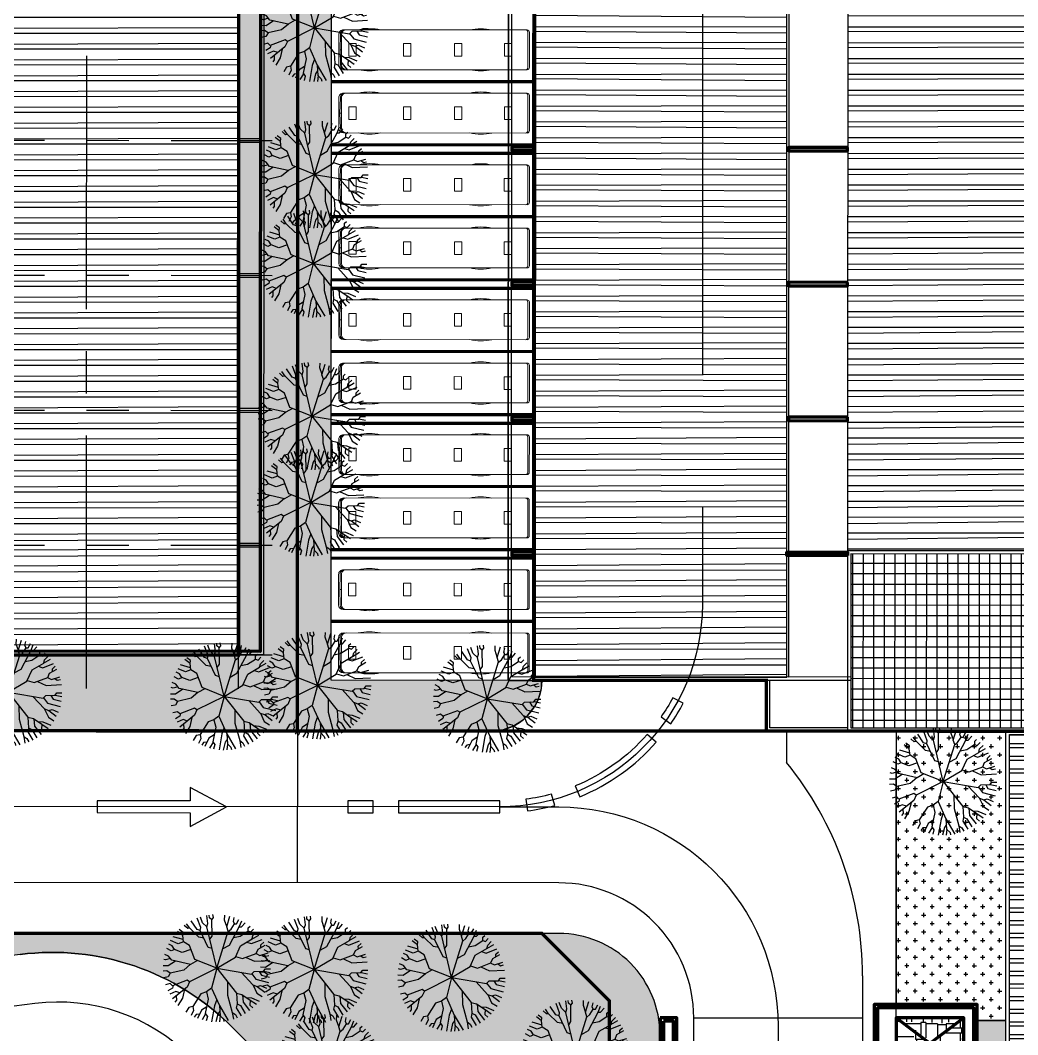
# Model space of a CAD drawing. Header units: millimetres. Extents: x -840588 to 786814, y -467537 to 194195.
# Drawn here: x -70507 to -11389, y -187736 to -127607 of the extents above; entities that cross this region are included whole.
import ezdxf

# ---------------------------------------------------------------- set-up
doc = ezdxf.new("R2010")
doc.units = ezdxf.units.MM
doc.header["$LTSCALE"] = 100
doc.header["$MEASUREMENT"] = 0
doc.linetypes.add('CENTER2', pattern=[1.125, 0.75, -0.125, 0.125, -0.125])
for name, color, linetype in [('1gt tim duong', 10, 'Continuous'), ('A-Grid', 179, 'CENTER2'), ('A-tree', 3, 'Continuous'), ('A-Wall', 7, 'Continuous'), ('A-Wall-Patt', 143, 'Continuous'), ('caycay', 96, 'Continuous'), ('ct-ramdoc', 250, 'Continuous'), ('ctrinh-mai 1', 16, 'Continuous'), ('ctrinh-mai 2', 24, 'Continuous'), ('gthong-phan lanxe', 9, 'Continuous'), ('gthong-viahe', 5, 'Continuous')]:
    doc.layers.add(name, color=color, linetype=linetype)
for name, color, linetype, lineweight in [('1GT-DUONG', 7, 'Continuous', 40), ('ct-bai xe', 95, 'Continuous', 100), ('ct-xebuyt', 148, 'Continuous', 13), ('ctrinh-chinh', 24, 'Continuous', 100), ('ctrinh-net', 95, 'Continuous', 0), ('ctrinh-phu', 234, 'Continuous', 100), ('PV_X_Lo', 1, 'Continuous', 9), ('vtchitieu', 7, 'Continuous', 13)]:
    doc.layers.add(name, color=color, linetype=linetype, lineweight=lineweight)
pattern_1 = [(0, (-615433.3458368516, -1205242.082586594), (2.775557561562891e-16, 0.9375), []), (0, (-615433.0333368522, -1205242.395086594), (2.775557561562891e-16, 0.9375), [])]
pattern_2 = [(359.9772591828279, (-616218387.0630271, -1205141167.613114), (500.1984116790877, 499.8015095552614), [250.0000000000001, -750.0000000000002]), (89.97725918282791, (-616218262.1126498, -1205141292.662717), (-499.8015095552613, 500.1984116790877), [250.0000000000001, -750.0000000000002])]

# ---------------------------------------------------------------- blocks, each defined once
blk = doc.blocks.new('ctr tramxebuyt')
at = {"layer": 'ctrinh-mai 1'}
h = blk.add_hatch(dxfattribs=at)
h.set_pattern_fill('ANSI32', color=256, scale=2.5, angle=315, style=0)
h.set_pattern_definition(pattern_1)
h.paths.add_polyline_path([(26.59995842434, -4.000038447324187), (26.59995763062034, -43.80002624029294), (37.29995759110898, -43.80002623912878), (37.29995838482864, -4.000038444530219)])
at = {"layer": 'ctrinh-mai 2'}
h = blk.add_hatch(dxfattribs=at)
h.set_pattern_fill('ANSI32', color=256, scale=2.5, angle=315, style=0)
h.set_pattern_definition(pattern_1)
h.paths.add_polyline_path([(8.09992147772573, -51.30003921454772), (22.99996323126834, -51.30003921454772), (22.99996323126834, -4.250083944760263), (8.09992147772573, -4.250083944760263)])
h = blk.add_hatch(dxfattribs=at)
h.set_pattern_fill('ANSI37', color=256, scale=5, angle=315, style=0)
h.set_pattern_definition([(0, (-615285.3412264253, -1205270.401880732), (1.665334536937735e-16, 0.625), []), (90, (-615285.3412264253, -1205270.401880732), (-0.625, 1.665334536937735e-16), [])])
h.paths.add_polyline_path([(37.29995904571842, -44.00002623908222), (26.7999576308066, -44.00002623908222), (26.79995617596433, -54.30066250520758), (37.29995759110898, -54.30066250520758)])
at = {"layer": 'A-Wall'}
blk.add_lwpolyline([(21.79994074220303, 54.49994985759258), (21.79993805557024, 51.49997660052031), (6.499875000095926, 51.49998913798481), (6.498972934670746, 4.250008364440873), (3.004563041031361e-06, 4.250010868534446), (-3.004563041031361e-06, -4.250010868534446), (6.499877983005717, -4.25002491963096), (6.499877983005717, -51.50000454764813), (21.79994074220303, -51.50004041474313), (21.79994074220303, -54.500030686846), (37.49995759106241, -54.50003862357698), (37.49995759106241, 54.49995958525687), (21.79994074220303, 54.49997481051832)], dxfattribs=at)
blk.add_lwpolyline([(26.59995617647655, -54.50003353483044), (37.49995759106241, -54.50003862357698), (37.49995904567186, -43.80002623912878), (26.59995763062034, -43.80002623912878)], close=True, dxfattribs=at)
at = {"layer": 'A-Wall-Patt'}
blk.add_line((8.09991066006478, -51.30004210700281), (8.100153872859664, -4.249991635791957), dxfattribs=at)
for points in [[(26.59995842434, -4.000038447324187), (26.59995763062034, -43.80002624029294), (37.29995759110898, -43.80002623912878), (37.29995838482864, -4.000038444530219), (26.59995842434, -4.000038447324187)], [(26.79995648562908, -51.50003664405085), (6.499875000095926, -51.5000062698964), (6.499877983005717, -4.25002491963096), (7.999876054353081, -4.249996282625943)], [(26.79995685943868, -51.30004041455686), (6.699871229357086, -51.30001041432843), (6.699874382815324, -4.2500183689408), (7.999880043091252, -4.249993549892679)], [(23.09996328770649, -4.250029029324651), (23.09995730640367, -51.30004211352207), (7.999869710300118, -51.30001210654154), (8.000023276661523, -4.250019476981834), (8.000023276661523, -4.250019476981834), (8.000023276661523, -4.250019476981834)], [(26.59995773527771, -54.500030686846), (21.79994074220303, -54.500030686846), (21.79994074220303, -51.50004041474313)], [(26.59995773527771, -54.30003068689257), (21.99994074215647, -54.30003068689257), (21.99994074215647, -51.50004041474313)]]:
    blk.add_lwpolyline(points, dxfattribs=at)
blk.add_lwpolyline([(26.79995617608074, -54.30066250520758), (37.29995759110898, -54.30066250520758), (37.29995904571842, -44.00002623908222), (26.79995763069019, -44.00002623908222)], close=True, dxfattribs=at)
at = {"layer": 'ctrinh-chinh'}
for points in [[(7.999871716368943, -19.90002497541718), (6.699871246702969, -19.90002469788305), (6.699871212011203, -20.09999601333402), (7.999871681677178, -20.09999629086815)], [(26.59995757206343, -19.90005497564562), (23.09996332239825, -19.90005470486358), (23.09996328770649, -20.10002602054738), (26.59995753737167, -20.10002629132941)], [(7.999871716368943, -27.90002497541718), (6.699871246702969, -27.90002469788305), (6.699871212011203, -28.09999601333402), (7.999871681677178, -28.09999629086815)], [(26.59995757206343, -27.90005497564562), (23.09996332239825, -27.90005470486358), (23.09996328770649, -28.10002602054738), (26.59995753737167, -28.10002629132941)], [(7.999871716368943, -35.90002497541718), (6.699871246702969, -35.90002469788305), (6.699871212011203, -36.09999601333402), (7.999871681677178, -36.09999629086815)], [(26.59995757206343, -35.90005497564562), (23.09996332239825, -35.90005470486358), (23.09996328770649, -36.10002602054738), (26.59995753737167, -36.10002629132941)], [(7.999871716368943, -43.90002497541718), (6.699871246702969, -43.90002469788305), (6.699871212011203, -44.09999601333402), (7.999871681677178, -44.09999629086815)], [(26.59979414846748, -44.1000259402208), (22.99989162315615, -44.10002613114193), (22.99989158846438, -43.90005481545813), (26.59979411377572, -43.90005462476984)]]:
    blk.add_lwpolyline(points, close=True, dxfattribs=at)
at = {"layer": 'ctrinh-mai 1'}
blk.add_lwpolyline([(8.09992147772573, -51.30003921454772), (22.99996323126834, -51.30003921454772), (22.99996323126834, -4.250083944760263), (8.09992147772573, -4.250083944760263)], close=True, dxfattribs=at)
blk = doc.blocks.new('luoicot ttdvtchhoa')
at = {"layer": 'A-Grid', "ltscale": 0.2}
for p, q in [((14.5, -52), (14.5, 52)), ((23.5, -52), (23.5, 52)), ((-25.49999939883128, -19.5), (25.50019252533093, -19.5)), ((-25.49999939883128, -27.5), (25.50019252533093, -27.5)), ((-25.49999939883128, -35.5), (25.50019252533093, -35.5)), ((-25.49999939883128, -43.5), (25.50019252533093, -43.5)), ((-25.49999939883128, -50), (25.50019252533093, -50))]:
    blk.add_line(p, q, dxfattribs=at)
blk = doc.blocks.new('ttdvtchhoa')
at = {"layer": 'ctrinh-mai 2'}
h = blk.add_hatch(dxfattribs=at)
h.set_pattern_fill('ANSI32', color=256, scale=2.5, angle=315, style=0)
h.set_pattern_definition([(180, (615658.9989828417, -1205270.401900685), (-2.775557561562891e-16, 0.9375), []), (180, (615658.6864828424, -1205270.714400685), (-2.775557561562891e-16, 0.9375), [])])
h.paths.add_polyline_path([(1.499904313590378, 42.50000320095569), (-1.239916309714317e-05, 42.50000320095569), (-5.826354026794434e-06, 49.80000000004657), (23.49999989802018, 49.80000000004657), (23.49999989802018, -49.80000000004657), (-9.550666436553001e-05, -49.80000000004657), (-8.893338963389397e-05, -42.50000320118852), (1.499904313590378, -42.50000320118852)])
at = {"layer": 'A-Wall'}
blk.add_lwpolyline([(-25.00000027567148, 50), (25.00019164849073, 50), (25.00019164849073, -50), (-25.00000027567148, -50)], close=True, dxfattribs=at)
at = {"layer": 'A-Wall-Patt'}
for points in [[(24.80019164877012, -19.4000000001397), (23.5, -19.4000000001397), (23.5, -19.60000000009313), (24.80019164877012, -19.60000000009313)], [(24.80019164877012, -27.4000000001397), (23.5, -27.4000000001397), (23.5, -27.60000000009313), (24.80019164877012, -27.60000000009313)], [(24.80019164877012, -35.4000000001397), (23.5, -35.4000000001397), (23.5, -35.60000000009313), (24.80019164877012, -35.60000000009313)], [(24.80019164877012, -43.4000000001397), (23.5, -43.4000000001397), (23.5, -43.60000000009313), (24.80019164877012, -43.60000000009313)]]:
    blk.add_lwpolyline(points, close=True, dxfattribs=at)
at = {"layer": 'ctrinh-chinh'}
blk.add_line((23.5, 49.80000000004657), (23.5, -49.80000000004657), dxfattribs=at)
blk.add_lwpolyline([(-24.80000027548522, 49.80000000004657), (24.80019164877012, 49.80000000004657), (24.80019164877012, -49.80000000004657), (-24.80000027548522, -49.80000000004657)], close=True, dxfattribs=at)
blk = doc.blocks.new('CONGP')
at = {"layer": 'A-Wall-Patt'}
for points in [[(-0.7999998291488737, -2.266328074270859), (-0.1999999999534339, -2.266328074270859), (-0.1999999999534339, -1.999983792426065), (-0.7999998291488737, -1.999983792426065)], [(-0.6325497888028622, -2.466328074224293), (10.68130028713495, -2.466328074224293), (10.68130028713495, -2.266328074270859), (-0.6325497888028622, -2.266328074270859)]]:
    blk.add_lwpolyline(points, close=True, dxfattribs=at)
at = {"layer": 'ctrinh-phu'}
for points in [[(-0.9999998291023076, 1.000032415147871), (-0.9999998291023076, -1.999967584852129), (0, -2), (0, 1)], [(-0.7999998291488737, 0.8000259320251644), (-0.7999998291488737, -1.799974067835137), (-0.1999999999534339, -1.799993516877294), (-0.1999999999534339, 0.800006482983008)]]:
    blk.add_lwpolyline(points, close=True, dxfattribs=at)
blk = doc.blocks.new('nbv cphu')
at = {"layer": 'ctrinh-mai 1'}
h = blk.add_hatch(dxfattribs=at)
h.set_pattern_fill('AR-RSHKE', color=256, scale=0.1, angle=90, style=0)
h.set_pattern_definition([(90, (-615721.4988218924, -1205197.9014315), (-1.2, 2.55), [0.6000000000000001, -0.5, 0.7000000000000001, -0.3, 0.9, -0.4]), (90, (-615721.5488218925, -1205197.3014315), (-1.2, 2.55), [0.5, -1.9, 0.4, -0.6000000000000001]), (90, (-615721.4238218925, -1205196.1014315), (-1.2, 2.55), [0.3, -3.1]), (180, (-615721.4988218924, -1205197.9014315), (-1.2, -0.85), [1.15, -3.65]), (180, (-615721.4988218924, -1205197.3014315), (-1.2, -0.85), [1.125, -3.675]), (180, (-615721.4988218924, -1205196.8014315), (-1.2, -0.85), [1.05, -3.75]), (180, (-615721.4238218925, -1205196.1014315), (-1.2, -0.85), [1.15, -3.65]), (180, (-615721.4238218925, -1205195.8014315), (-1.2, -0.85), [1.15, -3.65]), (180, (-615721.4988218924, -1205194.9014315), (-1.2, -0.85), [1.1, -3.7])])
h.paths.add_polyline_path([(4, 0), (2, -1.5), (4, -3)])
h = blk.add_hatch(dxfattribs=at)
h.set_pattern_fill('AR-RSHKE', color=256, scale=0.1, style=0)
h.set_pattern_definition([(0, (-615721.4988218924, -1205197.9014315), (2.55, 1.2), [0.6000000000000001, -0.5, 0.7000000000000001, -0.3, 0.9, -0.4]), (0, (-615720.8988218924, -1205197.8514315), (2.55, 1.2), [0.5, -1.9, 0.4, -0.6000000000000001]), (0, (-615719.6988218924, -1205197.9764315), (2.55, 1.2), [0.3, -3.1]), (90, (-615721.4988218924, -1205197.9014315), (-0.8500000000000001, 1.2), [1.15, -3.65]), (90, (-615720.8988218924, -1205197.9014315), (-0.8500000000000001, 1.2), [1.125, -3.675]), (90, (-615720.3988218924, -1205197.9014315), (-0.8500000000000001, 1.2), [1.05, -3.75]), (90, (-615719.6988218924, -1205197.9764315), (-0.8500000000000001, 1.2), [1.15, -3.65]), (90, (-615719.3988218924, -1205197.9764315), (-0.8500000000000001, 1.2), [1.15, -3.65]), (90, (-615718.4988218924, -1205197.9014315), (-0.8500000000000001, 1.2), [1.1, -3.7])])
h.paths.add_polyline_path([(2, -1.5), (0, -3), (4, -3)])
at = {"layer": 'ctrinh-mai 2'}
h = blk.add_hatch(dxfattribs=at)
h.set_pattern_fill('AR-RSHKE', color=256, scale=0.1, angle=180, style=0)
h.set_pattern_definition([(180, (-615686.9651360031, -1205087.901807529), (-2.55, -1.2), [0.6000000000000001, -0.5, 0.7000000000000001, -0.3, 0.9, -0.4]), (180, (-615687.5651360031, -1205087.951807529), (-2.55, -1.2), [0.5, -1.9, 0.4, -0.6000000000000001]), (180, (-615688.7651360031, -1205087.826807529), (-2.55, -1.2), [0.3, -3.1]), (270, (-615686.9651360031, -1205087.901807529), (0.85, -1.2), [1.15, -3.65]), (270, (-615687.5651360031, -1205087.901807529), (0.85, -1.2), [1.125, -3.675]), (270, (-615688.0651360031, -1205087.901807529), (0.85, -1.2), [1.05, -3.75]), (270, (-615688.7651360031, -1205087.826807529), (0.85, -1.2), [1.15, -3.65]), (270, (-615689.0651360031, -1205087.826807529), (0.85, -1.2), [1.15, -3.65]), (270, (-615689.9651360031, -1205087.901807529), (0.85, -1.2), [1.1, -3.7])])
h.paths.add_polyline_path([(2, -1.5), (4, 0), (0, 0)])
h = blk.add_hatch(dxfattribs=at)
h.set_pattern_fill('AR-RSHKE', color=256, scale=0.1, angle=270, style=0)
h.set_pattern_definition([(270, (-615686.9651360031, -1205087.901807529), (1.2, -2.55), [0.6000000000000001, -0.5, 0.7000000000000001, -0.3, 0.9, -0.4]), (270, (-615686.915136003, -1205088.501807529), (1.2, -2.55), [0.5, -1.9, 0.4, -0.6000000000000001]), (270, (-615687.040136003, -1205089.701807529), (1.2, -2.55), [0.3, -3.1]), (0, (-615686.9651360031, -1205087.901807529), (1.2, 0.8499999999999999), [1.15, -3.65]), (0, (-615686.9651360031, -1205088.501807529), (1.2, 0.8499999999999999), [1.125, -3.675]), (0, (-615686.9651360031, -1205089.001807529), (1.2, 0.8499999999999999), [1.05, -3.75]), (0, (-615687.040136003, -1205089.701807529), (1.2, 0.8499999999999999), [1.15, -3.65]), (0, (-615687.040136003, -1205090.001807529), (1.2, 0.8499999999999999), [1.15, -3.65]), (0, (-615686.9651360031, -1205090.901807529), (1.2, 0.8499999999999999), [1.1, -3.7])])
h.paths.add_polyline_path([(0, -2.328306436538696e-10), (0, -2.997269097017124), (0.003609604900702834, -2.997292796382681), (2, -1.5)])
at = {"layer": 'ctrinh-phu'}
for p, q in [((0, 0), (4, -3)), ((4, 0), (0, -3))]:
    blk.add_line(p, q, dxfattribs=at)
for points in [[(-1.300000000046566, -3.800000000046566), (4.800000000046566, -3.800000000046566), (4.800000000046566, 0.8000000000465661), (-1.300000000046566, 0.8000000000465661)], [(-1.100000000093132, -3.600000000093132), (4.600000000093132, -3.600000000093132), (4.600000000093132, 0.6000000000931323), (-1.100000000093132, 0.6000000000931323)], [(0, -3), (4, -3), (4, 0), (0, 0)]]:
    blk.add_lwpolyline(points, close=True, dxfattribs=at)
blk = doc.blocks.new('htrgrr')
at = {"ltscale": 10}
for p, q in [((-903.0737704914063, 0), (903.0737704914063, 0)), ((-1180.942622951232, -11161.06557377055), (-1180.942622951232, -277.8688524590107)), ((0, -69.46721311472356), (-903.0737704914063, -92.62295081967022)), ((-903.0737704914063, -162.0901639343938), (903.0737704914063, -162.0901639345102)), ((0, -162.0901639345102), (0, -69.46721311472356)), ((0, -69.46721311472356), (903.0737704914063, -92.62295081967022)), ((1180.942622951232, -277.8688524590107), (1180.942622951232, -11161.06557377055)), ((1042.008196720853, -11207.37704918033), (-1042.008196720853, -11207.37704918033)), ((1042.008196720853, -11300), (-1042.008196720853, -11300))]:
    blk.add_line(p, q, dxfattribs=at)
for points in [[(375.2198343565688, -1027.67339785106), (375.2198343565688, -594.4204250621842), (-375.2198343565688, -594.4204250621842), (-375.2198343565688, -1027.67339785106)], [(375.2198343565688, -4272.293837453122), (375.2198343565688, -3839.040864664246), (-375.2198343565688, -3839.040864664246), (-375.2198343565688, -4272.293837453122)], [(375.2198343565688, -7285.274362727185), (375.2198343565688, -6852.021389938309), (-375.2198343565688, -6852.021389938309), (-375.2198343565688, -7285.274362727185)], [(375.2198343565688, -10244.59532106423), (375.2198343565688, -9811.342348275357), (-375.2198343565688, -9811.342348275357), (-375.2198343565688, -10244.59532106423)]]:
    blk.add_lwpolyline(points, close=True, dxfattribs=at)
for centre, radius, start, end in [((-903.0737704914063, -277.8688524590107), 277.8688524590164, 90, 180), ((903.0737704914063, -277.8688524590107), 277.8688524590164, 0, 90), ((-903.0737704914063, -370.4918032786809), 277.8688524590164, 90, 180), ((-903.0737704914063, -439.9590163934045), 277.8688524590164, 90, 180), ((903.0737704914063, -370.4918032786809), 277.8688524590164, 0, 90), ((903.0737704914063, -439.9590163935209), 277.8688524590164, 0, 90), ((1919.031762295403, -1817.725409836043), 3169.441598360655, 167.9819880926131, 192.0180119073869), ((-1919.031762295403, -1817.725409836043), 3169.441598360655, 347.981988092613, 12.01801190738696), ((1919.031762295403, -8417.110655737692), 3169.441598360655, 167.9819880926131, 192.0180119073869), ((-1919.031762295403, -8417.110655737692), 3169.441598360655, 347.981988092613, 12.01801190738696), ((-1042.008196720853, -11068.44262295077), 138.9344262295082, 180, 270), ((-1042.008196720853, -11161.06557377055), 138.9344262295082, 180, 270), ((1042.008196720853, -11068.44262295077), 138.9344262295082, 270, 0), ((1042.008196720853, -11161.06557377055), 138.9344262295082, 270, 0)]:
    blk.add_arc(centre, radius, start, end, dxfattribs=at)
blk = doc.blocks.new('CTR NHAGAHANHKHACH')
at = {"layer": 'ctrinh-mai 2'}
h = blk.add_hatch(dxfattribs=at)
h.set_pattern_fill('ANSI32', color=256, scale=2000, angle=315, style=0)
h.set_pattern_definition([(0, (-1403.526437938679, -388.7227437729016), (2.273737127126817e-16, 0.7499999483115971), []), (0, (-1403.276437898166, -388.9727437554393), (2.273737127126817e-16, 0.7499999483115971), [])])
h.paths.add_polyline_path([(-121.8001594382804, -78.99999426025897), (-121.8001594382804, -82.19996699434705), (-123.3001806414686, -82.19996699434705), (-123.300180641585, -198.2999867363833), (-113.5001790128881, -198.2999865689781), (-113.4991568372352, -78.99999426025897)])
at = {"layer": 'A-Wall', "ltscale": 5}
blk.add_lwpolyline([(-123.5001807779772, -81.9999669068493), (-122.0001594248461, -81.9999676651787), (-122.0001594248461, -25.4999986232724), (-83.98339796124492, -25.49999797297642)], dxfattribs=at)
blk.add_lwpolyline([(99.02244949119631, -38.49999394617043), (129.499860795564, -38.49999342462979), (129.499860795564, -54.99999207421206), (-83.00017447059508, -54.99999592360109, 0.4142135570674535), (-107.0001779698068, -78.9999942604918), (-107.0001779698068, -198.4999864439014), (-123.5001806743676, -198.4999867260922), (-123.5001807779772, -81.9999669068493)], format="xyb", dxfattribs=at)
at = {"layer": 'A-Wall-Patt'}
blk.add_lwpolyline([(98.98788969183806, -38.69999393285252), (129.2998607627815, -38.69999341433868), (129.2998607627815, -54.79999209148809), (-83.00017447420396, -54.79999593738467, 0.4142135570674561), (-107.2001780025894, -78.9999942604918), (-107.2001780025894, -198.2999864611775), (-123.300180641585, -198.2999867366161), (-123.300180641585, -82.19996699434705), (-121.8001594383968, -82.19996699434705), (-121.8001594383968, -68.04228891991079)], format="xyb", dxfattribs=at)
blk = doc.blocks.new('A$C537F0C63')
at = {"layer": 'caycay'}
for p, q in [((3.910690972326847, 11.37062830588184), (3.788839569944685, 11.81686011959391)), ((4.712688563198753, 10.80137484274019), (4.265887160996499, 11.99052643422328)), ((4.906208114261972, 11.58543264324908), (4.852080984670465, 12.1454581428552)), ((6.159981289129064, 11.93632074141715), (6.202302373265411, 12.27858844433285)), ((6.353129947037814, 11.71136866716915), (6.159981289129064, 11.93632074141715)), ((6.353129947037814, 11.71136866716915), (6.605483960749552, 11.93623077391385)), ((6.447514687970397, 9.84495994712779), (6.353129947037814, 11.71136866716915)), ((6.605483960749552, 11.93623077391385), (6.617402898351429, 12.259334795428)), ((6.826178093167982, 11.29693891192437), (6.890286666319298, 12.23129105439875)), ((7.441234408583114, 11.42699881628141), (7.651727496751846, 12.08642798159781)), ((7.68363426896758, 10.90806475621866), (8.019816777752567, 11.97964079065423)), ((8.113333231842262, 10.69883864084841), (8.712313031195663, 11.70768604843033)), ((2.272467924871307, 10.54832825371341), (2.042717878081021, 10.72445268446245)), ((2.296077634156973, 10.19319036591696), (2.272467924871307, 10.54832825371341)), ((3.003826198455499, 10.71583942823054), (2.568862697771692, 11.14364282684619)), ((3.269952949845901, 10.73353164103173), (2.956771443390608, 11.39790803732103)), ((3.269952949845901, 10.73353164103173), (3.003826198455499, 10.71583942823054)), ((4.50370063718583, 8.70506324478265), (3.269952949845901, 10.73353164103173)), ((3.573577700022724, 11.08070473705084), (3.272457403527369, 11.57568824168993)), ((3.810128005825391, 11.09643069598314), (3.573577700022724, 11.08070473705084)), ((3.810128005825391, 11.09643069598314), (3.910690972326847, 11.37062830588184)), ((4.235841180721764, 10.50048805131519), (3.810128005825391, 11.09643069598314)), ((4.592421611992904, 10.24268936957378), (4.235841180721764, 10.50048805131519)), ((4.577421300939022, 10.28284407086176), (4.712688563198753, 10.80137484274019)), ((4.700099824054632, 10.83487223221164), (4.906208114261972, 11.58543264324908)), ((6.125898059370229, 6.139521315279126), (6.970036149243242, 10.92007571294744)), ((6.970036149243242, 10.92007571294744), (6.826178093167982, 11.29693891192437)), ((6.948042777010414, 8.570320168466424), (7.76638461697803, 10.55685856171476)), ((6.970036149243242, 10.92007571294744), (7.441234408583114, 11.42699881628141)), ((7.76638461697803, 10.55685856171476), (7.68363426896758, 10.90806475621866)), ((7.76638461697803, 10.55685856171476), (8.113333231842262, 10.69883864084841)), ((7.965382829468581, 9.797246468468074), (8.933407776050444, 10.87226001470481)), ((8.933407776050444, 10.87226001470481), (9.272947348141315, 11.41112699440055)), ((8.933407776050444, 10.87226001470481), (9.171925964052207, 10.85838502353727)), ((9.171925964052207, 10.85838502353727), (9.537986088387697, 11.24360011898898)), ((9.733678942880942, 10.44985240105962), (10.13871553562058, 10.78615722681207)), ((9.786865097747068, 10.09668076723392), (9.733678942880942, 10.44985240105962)), ((9.786865097747068, 10.09668076723392), (10.35685576614924, 10.5884511891054)), ((1.920139873705921, 9.225739964920649), (1.087115961723612, 9.647311538588838)), ((1.76967368680198, 9.623145921275864), (1.343038968556357, 9.988975225947797)), ((2.008257406407211, 10.05514116568156), (1.666088850062806, 10.35901247844595)), ((1.883955297300417, 9.24431646832818), (1.76967368680198, 9.623145921275864)), ((2.310344671936036, 10.1849830326064), (2.008257406407211, 10.05514116568156)), ((3.222511420288356, 9.660279909650853), (2.296077634156973, 10.19319036591696)), ((3.993460937123018, 9.543984048803395), (3.222511420288356, 9.660279909650853)), ((6.125898059370229, 6.139521315279126), (4.577421300939022, 10.28284407086176)), ((6.717420145090728, 9.489459469132271), (6.447514687970397, 9.84495994712779)), ((7.392351211692585, 9.648875252361904), (7.965382829468581, 9.797246468468074)), ((9.092822924165375, 8.921003827472305), (9.745379681935447, 9.38050785887026)), ((9.745379681935447, 9.38050785887026), (9.786865097747068, 10.09668076723392)), ((9.745379681935447, 9.38050785887026), (10.35249974897306, 9.183089075660973)), ((9.759203255198372, 9.619244142235402), (10.88575250038048, 10.01737219720235)), ((10.35249974897306, 9.183089075660973), (11.20201209581137, 9.59306054910121)), ((1.280611972542829, 8.044912836274307), (0.444487546075834, 8.466659778718167)), ((0.9218848354175861, 8.526406249260617), (0.5914981488203921, 8.797440291094972)), ((2.008086131005257, 8.717519836023712), (0.7635036424217105, 9.129316388596635)), ((0.9357337090696092, 8.218872061683214), (0.9218848354175861, 8.526406249260617)), ((3.267708861298161, 8.533747915149434), (1.883955297300417, 9.24431646832818)), ((2.5351559760893, 8.909919010715385), (2.008086131005257, 8.717519836023712)), ((3.914115354094974, 7.298525660517043), (3.267708861298161, 8.533747915149434)), ((5.316408449507435, 8.305498213470855), (4.50370063718583, 8.70506324478265)), ((6.527199968382774, 8.412167402177147), (6.948042777010414, 8.570320168466424)), ((8.578119715861249, 7.281614840641851), (9.092822924165375, 8.921003827472305)), ((8.94424461397648, 8.447760988721711), (9.944313991869421, 8.175001025898382)), ((9.944313991869421, 8.175001025898382), (10.80974500087541, 8.559510920527828)), ((10.79366673980257, 8.552387381641893), (11.20595707066968, 8.407509828190086)), ((10.80974500087541, 8.559510920527828), (11.04832709143011, 8.991530669089116)), ((11.04832709143011, 8.991530669089116), (11.44374410946693, 9.207825855861302)), ((11.20595707066968, 8.407509828190086), (11.70062178621083, 8.711759320220153)), ((0.4466466944213607, 7.186909447627841), (0.08666564667146304, 7.2448509023925)), ((1.12084364940165, 7.320901045324717), (0.1511815814883448, 7.552586191002774)), ((0.7097976248769555, 7.419110072511103), (0.4466466944213607, 7.186909447627841)), ((1.541375211712875, 7.549264594850683), (1.12084364940165, 7.320901045324717)), ((1.521030883770436, 7.555591163691133), (1.280611972542829, 8.044912836274307)), ((3.097987199351337, 7.065927705370996), (1.521030883770436, 7.555591163691133)), ((2.703754449681583, 7.188340914177388), (1.757476259455871, 6.679553776459215)), ((3.884867362274235, 7.354371150599036), (3.097987199351337, 7.065927705370996)), ((6.125898059370229, 6.139521315279126), (3.914115354094974, 7.298525660517043)), ((6.125898059370229, 6.139521315279126), (8.578119715861249, 7.281614840641851)), ((8.279060999553622, 7.142313947006187), (9.0886019582249, 6.750771228889789)), ((9.0886019582249, 6.750771228889789), (11.18806748264615, 7.336222721740342)), ((10.77352595946286, 7.220637597380119), (11.64532254343067, 6.712682137225784)), ((11.18806748264615, 7.336222721740342), (11.54099752982074, 7.835271000905777)), ((11.33254625860354, 7.540524095533328), (11.89576276779189, 7.413002362918633)), ((11.54099752982074, 7.835271000905777), (11.95948603860597, 8.053456869412912)), ((11.89576276779189, 7.413002362918633), (12.11310363743178, 7.4986918541872)), ((1.757476259455871, 6.679553776459215), (0.00855774800220388, 6.661205396139849)), ((6.125898059370229, 6.139521315279126), (2.179125049486174, 5.25103580450741)), ((6.125898059370229, 6.139521315279126), (4.039744528603478, 3.175083687405277)), ((6.125898059370229, 6.139521315279126), (9.309124815248651, 4.773858037136961)), ((6.125898059370229, 6.139521315279126), (6.842971201978798, 3.89649221743457)), ((9.075402950122225, 6.757166716884967), (9.900688603102026, 6.150819989943557)), ((9.900688603102026, 6.150819989943557), (11.46386237296974, 5.868288854795537)), ((11.46386237296974, 5.868288854795537), (11.83055046181835, 6.160203181647375)), ((11.46386237296974, 5.868288854795537), (11.72795570972085, 5.469711782065133)), ((11.64532254343067, 6.712682137225784), (12.23443119234435, 6.755833524115587)), ((11.83055046181835, 6.160203181647375), (12.26543294043586, 6.154373944329564)), ((0.5706603464168438, 5.768348654561123), (-1.699427230050787e-06, 5.730386201154033)), ((0.7806298194373085, 5.506956316930882), (0.04189879572368227, 5.315400935116486)), ((1.063396316407307, 5.057959221958299), (0.1397583337929973, 4.775609911099309)), ((0.7973220304920687, 5.486148682266503), (0.5706603464168438, 5.768348654561123)), ((1.863759347223095, 5.527326392111718), (0.7973220304920687, 5.486148682266503)), ((1.301357276712224, 5.505615774418402), (1.063396316407307, 5.057959221958299)), ((2.147618291040999, 5.278660692089034), (1.715808944849414, 4.625734219735023)), ((2.179125049486174, 5.25103580450741), (1.863759347223095, 5.527326392111718)), ((3.339595652047137, 5.512285084278119), (2.113923366072413, 3.99826194187699)), ((9.309124815248651, 4.773858037136961), (9.56344752651421, 4.969106941811333)), ((9.309124815248651, 4.773858037136961), (9.616567334425781, 4.170077324375598)), ((9.56344752651421, 4.969106941811333), (11.29217119894747, 4.430094099112466)), ((11.29217119894747, 4.430094099112466), (11.5425597731919, 4.68452039962358)), ((11.5425597731919, 4.68452039962358), (12.06343262891096, 4.577516196506622)), ((11.72795570972085, 5.469711782065133), (12.21933158095999, 5.388423248077743)), ((1.715808944849414, 4.625734219735023), (0.307439249689196, 4.179975674378511)), ((1.230773230763589, 3.880098522535263), (0.5654086178583384, 3.53661498738802)), ((1.603983964610961, 3.791791144500166), (0.7979776640349883, 3.08873558965206)), ((1.623038097397512, 3.787286263777787), (1.230773230763589, 3.880098522535263)), ((2.113923366072413, 3.99826194187699), (1.623038097397512, 3.787286263777787)), ((2.086705644269387, 3.98654600703594), (1.703781163858366, 3.019787908731814)), ((4.993965494963049, 4.531040710644447), (5.060837633816845, 3.005173691082746)), ((6.842971201978798, 3.89649221743457), (6.058139944627328, 1.852742682112876)), ((6.842971201978798, 3.89649221743457), (7.432333557888342, 3.519514546744176)), ((7.432333557888342, 3.519514546744176), (7.280434323314694, 2.677135711990559)), ((7.432333557888342, 3.519514546744176), (8.098582012036786, 3.326026642433135)), ((9.616567334425781, 4.170077324375598), (11.35931998142405, 2.929313197353622)), ((9.93769863442867, 3.941450450896809), (10.23341044859262, 2.932877378403646)), ((10.47633774106362, 3.557950291473389), (10.95106070157999, 3.753440934466198)), ((10.95106070157999, 3.753440934466198), (11.66045975862653, 3.481945362666011)), ((11.22320598487931, 4.451586098773987), (11.30987888816526, 4.16373455730718)), ((11.30987888816526, 4.16373455730718), (11.83210555871847, 3.873839490315731)), ((1.703781163858366, 3.019787908731814), (1.11193678613563, 2.596291564444982)), ((2.360128743846872, 2.528373258541251), (1.492859571077133, 2.110982061632967)), ((2.952599385069334, 2.620357636184053), (2.360128743846872, 2.528373258541251)), ((3.428623164742021, 2.985834134982724), (2.496129963798012, 2.269877917915437)), ((3.369906157186051, 2.940729452180676), (3.339813401926222, 2.088173656051367)), ((4.039744528603478, 3.175083687405277), (3.428623164742021, 2.985834134982724)), ((4.039744528603478, 3.175083687405277), (4.031693542077846, 1.955804082903342)), ((5.060837633816845, 3.005173691082746), (4.630837960547069, 0.98501350143124)), ((6.328418276112643, 2.556572256453364), (6.621925523577374, 1.860491597191867)), ((7.280434323314694, 2.677135711990559), (7.715867288097797, 1.041460912816547)), ((8.098582012036786, 3.326026642433135), (9.111636380646814, 1.936837856093916)), ((10.23341044859262, 2.932877378403646), (10.78588893792767, 2.142211417256476)), ((10.9181057199894, 3.243447097807802), (10.92924841445711, 2.741344290425332)), ((10.92924841445711, 2.741344290425332), (11.10547083382698, 2.548124503166036)), ((2.496129963798012, 2.269877917915437), (1.822411499113514, 1.760689831018681)), ((2.56307497484886, 1.709560079856601), (2.246554855188151, 1.380875038601516)), ((2.496129963798012, 2.269877917915437), (2.56307497484886, 1.709560079856601)), ((3.339813401926222, 2.088173656051367), (2.637745125197398, 1.087092649082479)), ((3.661068871806492, 1.723103908010671), (3.151986367873178, 0.7683009200591187)), ((4.151889424236288, 1.488197098566161), (3.632459803578968, 0.5291005140024936)), ((4.031693542077846, 1.955804082903342), (3.661068871806492, 1.723103908010671)), ((4.029956023412524, 1.954728688528121), (4.151889424236288, 1.488197098566161)), ((6.058139944627328, 1.852742682112876), (5.148106664306397, 0.07830981133520254)), ((6.058139944627328, 1.852742682112876), (6.046166258151061, 0.6926535401726142)), ((6.051426148278551, 1.202184490222862), (6.300487340380641, 0.8879269488934369)), ((6.621925523577374, 1.860491597191867), (7.04603830007909, 0.06930147462480818)), ((7.510773716396216, 1.811866424770415), (8.13382774245838, 1.455661724790843)), ((8.13382774245838, 1.455661724790843), (8.63363335412214, 0.5354539643340104)), ((9.111636380646814, 1.936837856093916), (9.05441034496107, 1.457435791671742)), ((9.05441034496107, 1.457435791671742), (9.356284565004898, 0.9185323608435283)), ((9.108831235360412, 1.913318816441461), (9.563043515889149, 1.847932786524325)), ((9.563043515889149, 1.847932786524325), (9.928087916650838, 1.318988235496363)), ((4.291746997165319, 0.7246533119759988), (4.111621739852126, 0.339800697278406)), ((4.630837960547069, 0.98501350143124), (4.291746997165319, 0.7246533119759988)), ((4.630837960547069, 0.98501350143124), (4.553144487388636, 0.2048409433373308)), ((5.687346443359274, 0.2823844214362907), (5.63783512871305, 0.01939518188373768)), ((6.046166258151061, 0.6926535401726142), (5.687346443359274, 0.2823844214362907)), ((6.032371784920542, 0.6769075088304817), (6.148760987558489, 2.060398401226848e-06)), ((6.300487340380641, 0.8879269488934369), (6.566832978940511, 0.01583402863980155)), ((7.715867288097797, 1.041460912816547), (7.500958808541327, 0.7001980161367101)), ((7.500958808541327, 0.7001980161367101), (7.660945140349213, 0.1949458228082221)), ((7.68101589476646, 0.9861165687689208), (8.13231261911642, 0.3370629204364377)), ((8.374018521320977, 1.013457626351737), (8.758654683351779, 0.9918956518486084)), ((8.758654683351779, 0.9918956518486084), (8.994797214174469, 0.7114704464074748))]:
    blk.add_line(p, q, dxfattribs=at)

msp = doc.modelspace()

# ---------------------------------------------------------------- hatches: boundary and pattern name
at = {"layer": 'A-tree'}
h = msp.add_hatch(dxfattribs=at)
h.set_pattern_fill('CROSS', color=256, scale=2000.000000000001, angle=-360.0227408171721, style=0)
h.set_pattern_definition([(359.9772591828279, (-616218387.0630273, -1205141167.613114), (500.1984116790878, 499.8015095552618), [250.0000000000002, -750.0000000000005]), (89.97725918282791, (-616218262.1126498, -1205141292.662717), (-499.8015095552618, 500.1984116790878), [250.0000000000002, -750.0000000000005])])
h.paths.add_polyline_path([(-54083.84521109014, -169727.8157965844), (-54042.41770917486, -65727.62857952809), (-54040.38902378351, -60727.82538122444), (-104040.5577182443, -60707.98023305748), (-110203.7236105844, -60705.53311906243), (-113967.0723658466, -85203.9738543812), (-111710.6842742077, -85204.8694196775), (-111179.6889294748, -85133.31100118186), (-110409.6895552158, -84724.56611990783), (-109958.0775486404, -84169.83148754257), (-109733.8569587006, -83513.56289105878), (-108410.0838187245, -75206.15618907478), (-106046.3126236526, -75207.1168338019), (-106042.3435959806, -65207.10082505701), (-57542.34741588186, -65226.35057806267), (-57581.98627097487, -165226.3609676562), (-106082.0338276743, -165207.1421896081), (-106081.4384884036, -163707.1773666937), (-117942.8169163112, -163702.4695595677), (-118514.1744436725, -167362.4438916439), (-122466.3070831665, -166745.4777179688), (-126398.035106317, -166131.6969020647), (-126946.8315565741, -169698.896319812)], flags=0)
h = msp.add_hatch(dxfattribs=at)
h.set_pattern_fill('CROSS', color=256, scale=2000.000000000001, angle=-360.0227408177166, style=0)
h.set_pattern_definition([(359.9772591822833, (-616218387.063027, -1205141167.613114), (500.1984116838377, 499.8015095505075), [250.0000000000002, -750.0000000000007]), (89.97725918282791, (-616218262.1126497, -1205141292.662717), (-499.8015095505074, 500.1984116838377), [250.0000000000001, -750.0000000000002])])
h.paths.add_polyline_path([(-52037.99945732333, -63728.58662447798), (-39538.00047332305, -63733.62767368757), (-39570.6328484226, -63290.3770527728), (-39745.04425646603, -62636.58435644291), (-39990.24969567916, -62147.85982866849), (-40415.59185801467, -61611.70308924467), (-40861.99279025182, -61243.85777564102), (-41414.98905366065, -60950.26575642508), (-41937.85789585435, -60792.89879794271), (-42536.00901725647, -60732.40459093386), (-54040.38902353396, -60727.82445921509), (-54083.84521097364, -169727.8157963517), (-42580.07184375039, -169732.3816692584), (-41922.58222487257, -169659.8736356498), (-41277.10082389459, -169435.5241127792), (-40682.34318749053, -169057.2689113831), (-40458.15686099341, -168854.7670683539), (-39988.73252807072, -168246.6136043854), (-39763.37248947077, -167768.8537964319), (-39619.4198330306, -167224.6323056572), (-39619.22491099648, -166733.5237752561), (-52078.88037584457, -166728.5785116161), (-52060.02754027198, -119228.6205312706), (-48063.90114796822, -119230.2066022148), (-48060.72593028258, -111230.2054812209), (-52056.85232258625, -111228.6194100438)], flags=0)
h = msp.add_hatch(dxfattribs=at)
h.set_pattern_fill('CROSS', color=256, scale=2000.000000000001, angle=-360.0227408171721, style=0)
h.set_pattern_definition(pattern_2)
h.paths.add_polyline_path([(-18590.41770596949, -185942.2805196124), (-13790.41808423097, -185944.1856500395), (-13790.7985857223, -186902.8639702488), (-12090.79871827358, -186903.5387040926), (-12083.9882530129, -169744.4856303245), (-18583.98774231684, -169741.905766752), (-18589.74406896549, -184245.0435675125)], flags=0)
h = msp.add_hatch(dxfattribs=at)
h.set_pattern_fill('CROSS', color=256, scale=2000.000000000001, angle=-360.0227408171721, style=0)
h.set_pattern_definition([(359.9772591828279, (-616218387.0630271, -1205141167.613114), (500.1984116790877, 499.8015095552618), [250.0000000000001, -750.0000000000002]), (89.97725918282791, (-616218262.1126498, -1205141292.662717), (-499.8015095552617, 500.1984116790877), [250.0000000000001, -750.0000000000002])])
edge = h.paths.add_edge_path(flags=0)
edge.add_line((-35590.3493277141, -185735.1571663704), (-39588.76183826889, -181733.5698727654))
edge.add_line((-39588.76183826889, -181733.5698727653), (-128884.306737263, -181698.1282773909))
edge.add_line((-128884.306737263, -181698.1282773909), (-136355.2322463501, -233915.8490696658))
edge.add_line((-136355.2322463501, -233915.8490696659), (-136226.3315053358, -233934.2912345316))
edge.add_ellipse((-135943.0707439484, -231954.4520135738), major_axis=(1414.774755327694, 1413.65214659481), ratio=0.9999999999684042, start_angle=216.8805404728449, end_angle=310.247812486282)
edge.add_line((-133950.0119842869, -232120.9355871891), (-131338.09355044, -200852.3436743456))
edge.add_ellipse((-119349.3903629806, -201372.9163246705), major_axis=(8488.648532184498, 8481.912879787023), ratio=0.9999999999923914, start_angle=52.365093433362006, end_angle=132.5364092401408, ccw=False)
edge.add_line((-120882.9636611686, -189471.3133678523), (-70506.97754898018, -182980.1484837335))
edge.add_ellipse((-68590.01092711867, -197857.1521806289), major_axis=(-10602.39110028188, 10610.81066577915), ratio=0.9999999999997676, start_angle=270.00000000188663, end_angle=322.36509342940974, ccw=False)
edge.add_line((-57979.20026169113, -187254.7610800001), (-41126.1286693569, -204121.2160250856))
edge.add_ellipse((-51736.93933490055, -214723.607124783), major_axis=(-10602.39109987631, 10610.81066537327), ratio=0.999999999999605, start_angle=217.6349065694277, end_angle=269.99999999905674, ccw=False)
edge.add_line((-36861.46202190178, -216652.3825707093), (-43392.61352508119, -267023.2001018832))
edge.add_ellipse((-55292.99537524718, -265480.1797446299), major_axis=(-8481.912879785143, 8488.648532182615), ratio=0.9999999999988243, start_angle=137.463590756808, end_angle=217.6349065668813, ccw=False)
edge.add_line((-54781.93957228187, -277469.2923877622), (-66313.53295137658, -278423.328819898))
edge.add_ellipse((-65983.7301062865, -282409.7093942919), major_axis=(-2827.304293328178, 2829.549510794055), ratio=0.9999999999672041, start_angle=-40.24781249502482, end_angle=66.74114102053053)
edge.add_line((-69699.78523294744, -283889.8898889621), (-68393.98260772924, -287168.1620708951))
edge.add_line((-68393.98260772924, -287168.1620708948), (-35625.41819359297, -274115.7750025226))
edge.add_line((-35625.41819359295, -274115.7750025226), (-35590.3493277141, -185735.1571663703))
h = msp.add_hatch(dxfattribs=at)
h.set_pattern_fill('CROSS', color=256, scale=2000.000000000001, angle=-360.0227408171721, style=0)
h.set_pattern_definition([(359.9772591828279, (-616218387.0630271, -1205141167.613114), (500.1984116790877, 499.8015095552612), [250.0000000000001, -750.0000000000002]), (89.97725918282791, (-616218262.1126498, -1205141292.662717), (-499.8015095552612, 500.1984116790877), [250.0000000000001, -750.0000000000002])])
edge = h.paths.add_edge_path(flags=0)
edge.add_ellipse((-38591.0293292673, -187733.9663466109), major_axis=(-4240.956439896382, 4244.324266095124), ratio=0.9999999999960612, start_angle=224.999936362849, end_angle=315.0000000021105)
edge.add_line((-38588.64791675717, -181733.9668192047), (-39588.76184024758, -181733.5698718332))
edge.add_line((-39588.76184024756, -181733.5698718332), (-35590.34932771426, -185735.1571668359))
edge.add_line((-35590.34932771428, -185735.1571668361), (-35625.41830327355, -274115.7750462514))
edge.add_line((-35625.41830327352, -274115.7750462512), (-45204.57532245766, -277931.3485215005))
edge.add_line((-45204.57532245771, -277931.3485215006), (-35826.91658752697, -277935.0705344622))
edge.add_line((-35826.91658752694, -277935.0705344622), (-35829.29799946675, -283935.0680383373))
edge.add_line((-35829.29799946675, -283935.0680383374), (-32628.0272455401, -280736.3404011264))
edge.add_line((-32628.02724554011, -280736.3404011264), (-32625.6818717603, -274840.8047522515))
edge.add_line((-32625.68187176032, -274840.8047522515), (-32625.69849508973, -274840.8007342142))
edge.add_line((-32625.69849508969, -274840.8007342142), (-32591.02980438976, -187736.3544234323))
h = msp.add_hatch(dxfattribs=at)
h.set_pattern_fill('CROSS', color=256, scale=2000.000000000001, angle=-360.0227408171721, style=0)
h.set_pattern_definition(pattern_2)
edge = h.paths.add_edge_path(flags=0)
edge.add_line((-12090.79871827358, -186903.5387040926), (-13790.79858560597, -186902.8639704816))
edge.add_line((-13790.79858560597, -186902.8639704816), (-13792.2438340007, -190544.1852880434))
edge.add_line((-13792.24383400069, -190544.1852880434), (-18592.24345608855, -190542.280157849))
edge.add_line((-18592.24345608855, -190542.280157849), (-18627.25007215179, -278741.8979799059))
edge.add_ellipse((-12627.25063095978, -278744.2786808513), major_axis=(4244.324204818479, 4240.956378668361), ratio=0.9999999999493783, start_angle=135.0000067953885, end_angle=193.3332223369719)
edge.add_ellipse((-12627.25059167376, -278744.278544661), major_axis=(-4240.956475557831, 4244.32430178489), ratio=0.9999999998952895, start_angle=103.3332226989386, end_angle=135.0000004438974)
edge.add_line((-12629.63195763763, -284744.2781221441), (-12129.6319972531, -284744.4765727402))
edge.add_line((-12129.6319972531, -284744.4765727402), (-12090.79871827357, -186903.5387040925))

# ---------------------------------------------------------------- linework, layer by layer
at = {"layer": '1gt tim duong', "ltscale": 3}
for points in [[(-126081.5960875394, -56199.21935825429), (-42038.9375427625, -56232.57607055007, -0.4142135623730951), (-30043.70131343623, -68237.33795084822), (-30075.59532413292, -148594.7010222414)], [(-30078.73125470815, -156495.7174783439), (-30081.01011784768, -162237.3419828187, -0.4142135623730951), (-42085.77199814579, -174232.5782121451), (-142963.2081872605, -174192.5397400889)], [(-42085.77199791296, -174232.5782121452), (-38585.77233319756, -174233.9673700205, -0.4142135623276321), (-25590.93308673982, -187239.126073676), (-25632.80626092009, -292739.1177643655)], [(-94803.37155841794, -277770.1121678322), (-54965.28282057492, -274474.2113481293, 0.3665686995092993), (-46367.7089877973, -266637.4450125116), (-39773.33444632714, -215779.0265099051, 0.2325467386831921), (-42900.75665460058, -206589.5043764632), (-60448.8965353103, -189027.429175722, 0.2325467386811871), (-69635.93321264014, -185892.7132718863), (-120499.5703366798, -192446.7141069986, 0.3665686995060538), (-128343.1589931997, -201038.0643736694), (-131639.6931238242, -240502.5358247823, 0.1697810344044238), (-129927.7945193656, -246838.1454464845)]]:
    msp.add_lwpolyline(points, format="xyb", dxfattribs=at)
at = {"layer": 'A-tree'}
for p, q in [((-54040.38902353396, -60727.82445921509), (-54083.84521097364, -169727.8157963517)), ((-57542.34741599828, -65226.35057806262), (-57581.98627097487, -165226.3609676562)), ((-54083.84521097373, -169727.8157965845), (-54042.41770905835, -65727.62857929521)), ((-52078.88037584457, -166728.5785116161), (-52060.02754027198, -119228.6205312706)), ((-57581.98627097487, -165226.3609676562), (-106082.0338276743, -165207.1421896081)), ((-39619.22491099648, -166733.5237752561), (-52078.88037584457, -166728.5785116161)), ((-39619.4198330306, -167224.6323056572), (-39619.22491099651, -166733.5237752561)), ((-39763.37248947086, -167768.8537966648), (-39619.4198330306, -167224.6323056572)), ((-40458.15686087708, -168854.7670685868), (-39988.7325280708, -168246.6136046183)), ((-39988.7325280708, -168246.6136046183), (-39763.37248947086, -167768.8537966648)), ((-40682.3431873742, -169057.268911616), (-40458.15686087708, -168854.7670685868)), ((-41922.58222487265, -169659.8736358827), (-41277.10082377829, -169435.5241130121)), ((-41277.10082377829, -169435.5241130121), (-40682.3431873742, -169057.268911616)), ((-126946.8315565741, -169698.896319812), (-54083.84521097373, -169727.8157965845)), ((-54083.84521097364, -169727.8157963517), (-42580.07184375039, -169732.3816692584)), ((-42580.07184375039, -169732.3816692584), (-41922.58222487265, -169659.8736358827)), ((-18583.98774231673, -169741.9057665192), (-18589.74406896549, -184245.0435675125)), ((-12083.98825301281, -169744.4856300916), (-18583.98774231673, -169741.9057665192)), ((-12090.79871827358, -186903.5387040926), (-12083.98825301281, -169744.4856300916)), ((-39588.76183826889, -181733.5698727653), (-128884.306737263, -181698.1282773909)), ((-38588.64791675708, -181733.9668189719), (-39588.76184024746, -181733.5698716003)), ((-39588.76184024746, -181733.5698716003), (-35590.34932771428, -185735.1571668361)), ((-35590.3493277141, -185735.1571663704), (-39588.76183826889, -181733.5698727653)), ((-18589.74406896549, -184245.0435675125), (-18590.41770596948, -185942.2805196124)), ((-35590.34932771428, -185735.1571668361), (-35625.41830338984, -274115.7750460183)), ((-35625.41819359295, -274115.7750025226), (-35590.3493277141, -185735.1571663704)), ((-18590.41770596949, -185942.2805196124), (-13790.41808423106, -185944.1856502723)), ((-13790.41808423106, -185944.1856502723), (-13790.7985857223, -186902.8639702488)), ((-13790.7985857223, -186902.8639702488), (-13792.2438340007, -190544.1852880434)), ((-13790.7985857223, -186902.8639702488), (-12090.79871827358, -186903.5387040926)), ((-12090.79871827358, -186903.5387040926), (-13790.7985857223, -186902.8639702488)), ((-12129.63199725301, -284744.4765725074), (-12090.79871827358, -186903.5387040926)), ((-57979.20026169113, -187254.7610800001), (-41126.12866935691, -204121.2160250856))]:
    msp.add_line(p, q, dxfattribs=at)
msp.add_arc((-38591.02932938372, -187733.966346611), 6000.000000156681, 359.9771955500048, 89.97725918282791, dxfattribs=at)
at = {"layer": 'A-tree', "extrusion": (0, 0, -1)}
msp.add_arc((68590.01092723508, -197857.1521806289), 15000.00000098404, 82.65764738882046, 135.0227408171563, dxfattribs=at)
at = {"layer": 'ct-bai xe'}
for p, q in [((-52064.69323231703, -131228.6178737486), (-40064.71339580129, -131233.3859484575)), ((-52066.18108814499, -134978.617558796), (-40066.2015377781, -134983.3856333913)), ((-52066.18108814499, -134978.617558796), (-40066.2015377781, -134983.3856333913)), ((-52066.3800663433, -135478.6175389946), (-40066.40022982757, -135483.3856137035)), ((-52066.3800663433, -135478.6175389946), (-40066.40022982757, -135483.3856137035)), ((-52067.86844930767, -139228.6172436235), (-40067.88861279191, -139233.3853183322)), ((-52069.3563051356, -142978.6169286709), (-40069.3767547687, -142983.3850032662)), ((-52069.55528333393, -143478.6169088694), (-40069.57544681816, -143483.3849835782)), ((-52071.04366629828, -147228.6166134982), (-40071.06382978251, -147233.384688207)), ((-52072.73050032451, -151478.6162787442), (-40072.75066380877, -151483.384353453)), ((-52072.53152212621, -150978.6162985458), (-40072.55197175931, -150983.3843731409)), ((-52074.21888328889, -155228.615983373), (-40074.23904677313, -155233.3840580818)), ((-52075.70673911682, -158978.6156684204), (-40075.72718874992, -158983.3837430157)), ((-52075.90571731515, -159478.615648619), (-40075.9258807994, -159483.3837233277)), ((-52077.39410027947, -163228.6153532478), (-40077.41426376374, -163233.3834279566))]:
    msp.add_line(p, q, dxfattribs=at)
at = {"layer": 'ct-ramdoc'}
msp.add_line((-30590.63305808349, -186737.141642134), (-20590.6338458564, -186741.1106633722), dxfattribs=at)
at = {"layer": 'ctrinh-chinh', "const_width": 200.0000000000001}
msp.add_lwpolyline([(-40064.12208883933, -119483.2993778295), (-40082.59999745768, -166734.2358577999), (-26282.81235585161, -166739.3840146699), (-26284.00283333782, -169738.8070990563), (-10583.98722425059, -169745.0464058182), (-10540.72489346445, -60745.05678244011), (-26240.74049965885, -60738.81018714844), (-26241.93121207327, -63738.82517611174), (-40041.99971071363, -63733.53252435316), (-40060.60122431633, -110983.3651756437), (-48060.62084031755, -110980.1242243841), (-48064.00052342897, -119480.138794748), (-40064.12208918858, -119483.2993778293)], dxfattribs=at)
msp.add_lwpolyline([(-104542.5058160778, -65207.69295974711), (-57542.34561468212, -65226.34172399466), (-57581.98628316056, -165226.3919630004), (-104581.985755122, -165207.7375619209)], close=True, dxfattribs=at)
at = {"layer": 'ctrinh-net'}
msp.add_lwpolyline([(-40060.74882610772, -110983.4075981787), (-48060.62083762333, -110980.1177295739), (-48063.97424243928, -119480.138805179), (-40060.08410346846, -119483.3218197901), (-40082.59963461053, -166733.3078743204), (-52078.88037596099, -166728.5785116161), (-52060.01698559763, -119228.6187845731), (-48063.87572542507, -119230.2066123051)], dxfattribs=at)
at = {"layer": 'gthong-phan lanxe', "ltscale": 8}
for points in [[(-31825.59166365883, -167759.6445347214, -0.02876568734973343), (-32527.75501811918, -168900.2084208377), (-31953.73974809204, -169300.8410078257, 0.0287656873503608), (-31209.38632079157, -168091.7453860159)], [(-33343.47026211731, -169938.244101229, -0.1140970403442862), (-37612.57796713046, -172991.5162105631), (-37344.08853949481, -173637.9784502826, 0.1140970403424857), (-32818.46792517805, -170401.2479309276)], [(-39015.28916377722, -173471.9263232122, -0.03334611960207815), (-40536.66860304413, -173779.7238432907), (-40443.87560854764, -174473.5461983542, 0.03334611960434945), (-38831.08281227203, -174147.2544066991)]]:
    msp.add_lwpolyline(points, format="xyb", close=True, dxfattribs=at)
for points in [[(-60442.47027397838, -173092.5223754483), (-60442.7809403808, -173875.2505990921), (-65942.78050728592, -173873.0676369453), (-65943.05833865635, -174573.0675822286), (-60443.05877186744, -174575.2505439096), (-60443.38781883584, -175404.2882494717), (-58278.63483444571, -174226.1095807738)], [(-49585.6324737322, -173879.5598240182), (-51085.63235558373, -173878.9644708324), (-51085.9101870704, -174578.9644156498), (-49585.91030521887, -174579.5597688356)], [(-42085.63306447487, -173882.5365906454), (-48085.63259188096, -173880.1551779024), (-48085.91042336762, -174580.1551227199), (-42085.91089596153, -174582.5365354629)]]:
    msp.add_lwpolyline(points, close=True, dxfattribs=at)
at = {"layer": 'gthong-viahe'}
msp.add_line((-54083.82669652353, -169724.6172803738), (-54087.4000878199, -178727.8215567521), dxfattribs=at)
for points in [[(-127167.5327929306, -169698.8087232485), (-54083.82796008712, -169727.8158036642), (-54040.76687096803, -60727.82430924663), (-110203.7236093005, -60705.53311068105)], [(-25083.98597221134, -169738.8779474974), (-25084.72594212278, -171603.2414989384)]]:
    msp.add_lwpolyline(points, dxfattribs=at)
for points in [[(-54083.82796008712, -169727.8158036642), (-42580.07184375039, -169732.3816692583, 0.4143731251364041), (-39578.88136064804, -166733.5397881639), (-52078.88037596099, -166728.5785116161), (-52059.93040683112, -119228.6188189364), (-48063.80680861137, -119230.2048890046), (-48060.72311780514, -111230.20548257), (-52056.85243213318, -111228.6194102332), (-52037.99948898525, -63728.66639713965), (-39538.00047355588, -63733.62767368747, 0.4143731251364041), (-42536.80951785963, -60732.40437984989), (-54040.56563419635, -60727.8385142557)], [(-12129.63199736942, -284744.4765725074), (-12629.6319574048, -284744.2781221443, -0.4142135623801572), (-18627.25007230076, -278741.8971819952), (-18584.5830853165, -171241.8791047478)], [(-68378.53095397456, -287295.8848530612, 0.3912512573412961), (-64736.04759034719, -289115.5722703303, -0.07086177057788959), (-54963.05236527095, -287727.476132649), (-38630.82283800477, -287733.9584295129, 0.4142132370515794), (-30627.64825466612, -279737.1431623769), (-30590.63306056289, -186737.1505288139, 0.4142138876945294), (-38587.45720992031, -178733.9670562005), (-128455.1132510055, -178698.2983896123)], [(-54960.7066491769, -281817.4144704124), (-54961.86165901532, -284727.4763675491), (-36629.61821711399, -284734.7524744788), (-32628.02724565643, -280736.3404008935), (-32591.02980427336, -187736.3544234322, 0.4142138876942875), (-38588.64791629142, -181733.9668189722), (-39588.76184013105, -181733.5698716005)], [(-68391.63775225524, -287174.0489288106), (-69699.78523306377, -283889.889888729, -0.5039810509825744), (-66313.53295126015, -278423.3288198978), (-54781.93957228187, -277469.2923877622, 0.3648169964284195), (-43392.61352519758, -267023.2001018831), (-36861.46202190178, -216652.3825707093, 0.2325467386831165), (-41126.12866947332, -204121.2160250855), (-57979.20026192386, -187254.7610797671), (-57979.20026192386, -187254.7610797671, 0.2325467386780669), (-70506.97754898001, -182980.1484835006), (-120882.9636611686, -189471.3133678523, 0.3648169964284195), (-131338.0935505567, -200852.3436750441), (-133950.0119842871, -232120.935587422, -0.431533544805524), (-136226.3315053361, -233934.2912349973), (-136355.2322463501, -233915.8490696659)], [(-20589.74402028279, -184244.2497639201), (-20627.64681445227, -279741.1033082961, 0.4142135620316267), (-12630.82266144788, -287744.2778856153), (6370.030744455544, -287751.8305951693, 0.227736201035826), (12616.24033369652, -284754.2828068001, 0.2277345956576311)]]:
    msp.add_lwpolyline(points, format="xyb", dxfattribs=at)
msp.add_arc((-40589.74244543554, -184236.3117216762), 20000.00000046566, 359.9772591828279, 39.17222121770351, dxfattribs=at)
at = {"layer": 'PV_X_Lo', "ltscale": 5, "const_width": 200.0000000000001}
msp.add_lwpolyline([(-10583.98722425059, -169745.0464058182), (-10583.98722425059, -169745.0464058182), (-10583.98722425068, -169745.0464060511), (-10540.72489346445, -60745.05678244011), (-54040.76687108454, -60727.82430947942), (-54040.76687108454, -60727.82430947942), (-54040.76894432661, -60727.83780538434), (-54040.76687120086, -60727.82430924654), (-54083.84801006368, -169727.8157959391), (-54083.85185885154, -169727.8151604137), (-54083.84801006377, -169727.815796172), (-10583.98722425049, -169745.0464055854), (-10583.98722425059, -169745.0464058182)], dxfattribs=at)
msp.add_lwpolyline([(-54040.76687143324, -60727.82430808229), (-110203.7607681365, -60705.53309476847), (-126946.83155832, -169698.8963188801), (-54083.82796055241, -169727.8158027327)], close=True, dxfattribs=at)
msp.add_lwpolyline([(-35625.41819405817, -274115.7750013584), (-35590.3493282959, -185735.1571656717), (-39588.76183885068, -181733.5698720666), (-128790.1054067871, -181698.1656651708), (-130162.7465376097, -190633.7292315036), (-144583.4409112364, -291426.5686030672, 0.001756101567445112), (-144685.3368833297, -292157.0564747325), (-137819.6107750442, -300130.9082699882), (-101570.6492914652, -300383.1045913646)], format="xyb", close=True, dxfattribs=at)

# ---------------------------------------------------------------- block references
at = {"xscale": 1000.000000000001, "yscale": 1000.000000000001, "zscale": 1000.000000000001, "rotation": 359.9772591828279}
for name, p in [('ctr tramxebuyt', (-48062.31068052613, -115230.1282621609)), ('ttdvtchhoa', (-81062.19066768228, -115217.0105850887))]:
    msp.add_blockref(name, p, dxfattribs=at)
at = {"layer": '1GT-DUONG', "xscale": 1000.000000000001, "yscale": 1000.000000000001, "zscale": 1000.000000000001, "rotation": 359.9772591828279}
msp.add_blockref('CONGP', (-31591.03181598267, -187737.1073622195), dxfattribs=at)
at = {"layer": 'A-Grid', "xscale": 1000.000000000001, "yscale": 1000.000000000001, "zscale": 1000.000000000001, "rotation": 359.9772591828279}
for name, p in [('luoicot ttdvtchhoa', (-81062.19066768228, -115217.0105850887)), ('nbv cphu', (-18590.73522790158, -186742.2804571121))]:
    msp.add_blockref(name, p, dxfattribs=at)
at = {"layer": 'caycay', "extrusion": (-1.849088780389791e-06, -5.240423503569551e-08, 0.9999999999982891), "xscale": -518.4000000042536, "yscale": 518.3999999426321, "zscale": 518.4000000000002, "rotation": 3.269462154405618}
for p in [(-49717.87400554457, -131056.5909183733, -0.7656410786205348), (-49721.31946357922, -139737.4660167749, -0.7651797930439892), (-49795.32870009605, -145029.3030291748, -0.7647656287243096), (-49870.14113798738, -154065.9245270403, -0.7641537366487569), (-49943.40029450317, -159189.0342459619, -0.7637498013183361), (-67868.02477836217, -170434.4645317682, -0.7300162711202568), (-49546.58033941931, -170031.1371369196, -0.763915384537161), (-55077.92435636179, -170677.7285451301, -0.7536535542465889), (-39486.99204496068, -170821.1407287763, -0.7824750568536878), (-12450.25042670507, -175728.8283030163, -0.8322112088239333), (-55515.14726396108, -186791.8352052502, -0.7520006428405871), (-49742.55522121001, -186873.1245984212, -0.7626704181126018), (-41597.79851271804, -187350.3371221552, -0.777705788402939), (-34245.42226619992, -191856.0878472218, -0.7910648644095942), (-48875.02385085024, -192719.2475833169, -0.763968199032781)]:
    msp.add_blockref('A$C537F0C63', p, dxfattribs=at)
at = {"layer": 'ct-xebuyt', "xscale": -1, "rotation": 89.97725918282794}
for p in [(-51626.01375176424, -129353.7950803628), (-51627.50377734091, -133103.7947647818), (-51629.18896875488, -137353.7944502375), (-51630.6789943315, -141103.7941346567), (-51632.36418574546, -145353.7938201124), (-51633.85421132211, -149103.7935045314), (-51635.53940273607, -153353.7931899872), (-51637.02942831272, -157103.7928744063), (-51638.71461972668, -161353.7925598619), (-51640.20464530335, -165103.7922442811)]:
    msp.add_blockref('htrgrr', p, dxfattribs=at)
at = {"layer": 'vtchitieu', "xscale": 1000.000000000001, "yscale": 1000.000000000001, "zscale": 1000.000000000001, "rotation": 359.9772591828279}
msp.add_blockref('CTR NHAGAHANHKHACH', (111448.7085524935, -87793.50732180316), dxfattribs=at)

doc.saveas('drawing.dxf')
